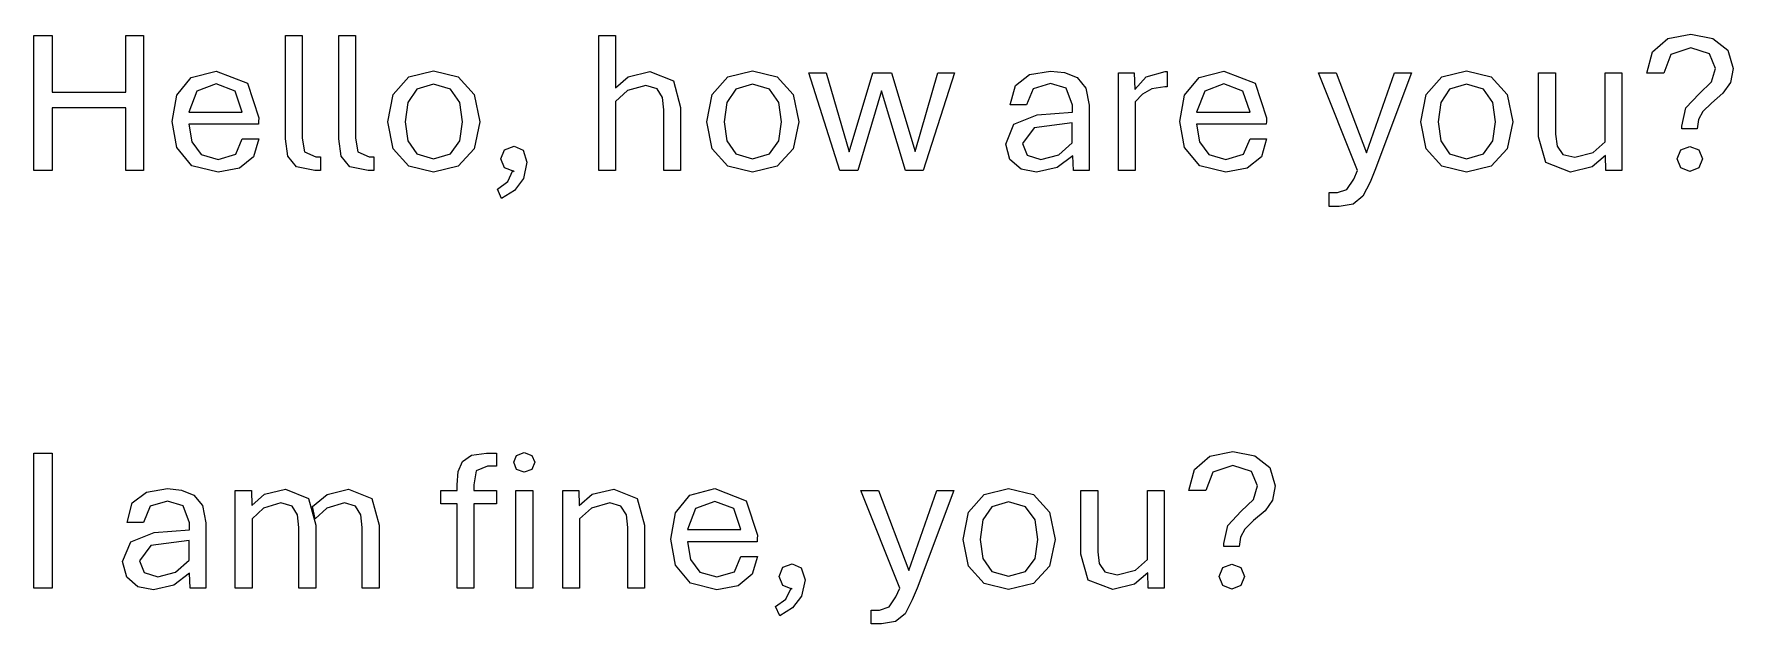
# Model space of a CAD drawing. Extents: x 25.7 to 58, y 241.8 to 252.9.
import ezdxf

# ---------------------------------------------------------------- set-up
doc = ezdxf.new("R2010")
doc.units = 0

msp = doc.modelspace()

# ---------------------------------------------------------------- linework, layer by layer
at = {"layer": 'Layer 1', "color": 7}
for points in [[(25.743164, 250.3524), (25.743164, 252.911411), (26.086295, 252.911411), (26.086295, 251.836544), (27.483623, 251.836544), (27.483623, 252.911411), (27.822619, 252.911411), (27.822619, 250.3524), (27.483623, 250.3524), (27.483623, 251.538888), (26.086295, 251.538888), (26.086295, 250.3524), (25.743164, 250.3524)], [(31.068925, 250.3524), (30.721661, 250.422679), (30.556296, 250.625251), (30.514955, 250.951845), (30.514955, 252.911411), (30.829147, 252.911411), (30.829147, 250.968381), (30.874623, 250.703799), (31.089596, 250.612848), (31.176412, 250.612848), (31.176412, 250.3524), (31.068925, 250.3524)], [(32.081781, 250.3524), (31.734517, 250.422679), (31.569152, 250.625251), (31.527811, 250.951845), (31.527811, 252.911411), (31.842003, 252.911411), (31.842003, 250.968381), (31.887478, 250.703799), (32.102452, 250.612848), (32.189268, 250.612848), (32.189268, 250.3524), (32.081781, 250.3524)], [(36.459799, 250.3524), (36.459799, 252.911411), (36.773991, 252.911411), (36.773991, 251.919226), (37.017903, 252.130065), (37.42718, 252.229284), (37.873663, 252.051517), (38.010088, 251.547156), (38.010088, 250.3524), (37.695896, 250.3524), (37.695896, 251.501681), (37.666958, 251.737325), (37.563605, 251.902689), (37.352766, 251.964701), (37.005501, 251.869616), (36.778126, 251.662911), (36.778126, 250.3524), (36.459799, 250.3524)], [(57.006449, 251.142014), (57.006449, 251.166818), (57.006449, 251.195757), (57.084997, 251.538888), (57.333043, 251.807605), (57.568687, 252.030846), (57.647235, 252.287161), (57.53148, 252.564146), (57.175947, 252.675767), (56.799744, 252.551743), (56.663318, 252.200345), (56.340858, 252.200345), (56.448345, 252.601353), (56.741866, 252.853533), (57.175947, 252.940349), (57.597626, 252.857667), (57.878745, 252.634426), (57.977964, 252.287161), (57.928354, 252.018444), (57.787795, 251.815873), (57.568687, 251.629838), (57.403323, 251.468608), (57.324775, 251.31978), (57.29997, 251.142014), (57.006449, 251.142014)], [(29.236483, 250.319327), (28.740391, 250.44335), (28.455137, 250.786481), (28.364187, 251.278439), (28.451003, 251.778666), (28.727988, 252.113529), (29.199276, 252.237552), (29.794587, 252.006042), (30.009561, 251.352853), (30.005426, 251.282573), (30.001292, 251.22883), (28.682513, 251.22883), (28.736256, 250.893967), (28.914023, 250.654189), (29.236483, 250.563239), (29.571346, 250.662458), (29.695369, 250.951845), (30.009561, 250.951845), (29.910342, 250.612848), (29.641625, 250.393741), (29.236483, 250.319327), (29.236483, 250.319327)], [(33.322013, 250.323461), (32.854859, 250.435082), (32.557203, 250.76581), (32.457985, 251.274305), (32.557203, 251.791068), (32.854859, 252.125931), (33.322013, 252.241686), (33.793301, 252.125931), (34.095091, 251.791068), (34.202577, 251.274305), (34.095091, 250.76581), (33.793301, 250.435082), (33.322013, 250.323461), (33.322013, 250.323461)], [(39.374343, 250.323461), (38.907189, 250.435082), (38.609534, 250.76581), (38.510315, 251.274305), (38.609534, 251.791068), (38.907189, 252.125931), (39.374343, 252.241686), (39.845631, 252.125931), (40.147421, 251.791068), (40.254908, 251.274305), (40.147421, 250.76581), (39.845631, 250.435082), (39.374343, 250.323461), (39.374343, 250.323461)], [(44.764183, 250.319327), (44.470662, 250.377204), (44.259822, 250.559105), (44.181274, 250.852626), (44.334236, 251.22883), (44.776586, 251.406597), (45.446311, 251.456206), (45.446311, 251.588497), (45.326422, 251.910957), (45.028766, 252.001908), (44.702172, 251.902689), (44.574014, 251.596765), (44.263957, 251.596765), (44.363175, 251.964701), (44.631892, 252.171406), (45.028766, 252.237552), (45.297483, 252.208613), (45.533127, 252.113529), (45.698491, 251.915092), (45.760503, 251.588497), (45.760503, 250.3524), (45.462847, 250.3524), (45.450444, 250.633519), (45.152788, 250.406143), (44.764182, 250.319327), (44.764183, 250.319327)], [(46.317573, 250.3524), (46.317573, 252.204479), (46.615229, 252.204479), (46.627633, 251.890287), (46.842606, 252.130065), (47.206407, 252.229284), (47.243614, 252.229284), (47.243614, 251.935762), (47.198139, 251.935762), (46.954227, 251.898555), (46.772326, 251.799337), (46.635901, 251.654643), (46.635901, 250.3524), (46.317573, 250.3524)], [(48.355687, 250.319327), (47.859595, 250.44335), (47.574341, 250.786481), (47.483391, 251.278439), (47.570208, 251.778666), (47.847193, 252.113529), (48.31848, 252.237552), (48.913792, 252.006042), (49.128765, 251.352853), (49.124631, 251.282573), (49.120496, 251.22883), (47.801716, 251.22883), (47.85546, 250.893967), (48.033226, 250.654189), (48.355686, 250.563239), (48.690549, 250.662458), (48.814573, 250.951845), (49.128765, 250.951845), (49.029547, 250.612848), (48.76083, 250.393741), (48.355687, 250.319327), (48.355687, 250.319327)], [(50.31422, 249.670272), (50.31422, 249.934855), (50.471316, 249.934855), (50.653216, 249.992732), (50.781374, 250.187035), (50.855788, 250.3524), (50.115783, 252.204479), (50.450646, 252.204479), (51.025286, 250.687262), (51.554452, 252.204479), (51.876912, 252.204479), (51.182382, 250.3524), (51.091432, 250.129158), (50.955006, 249.864575), (50.773106, 249.715747), (50.504389, 249.670272), (50.31422, 249.670272)], [(52.91974, 250.323461), (52.452586, 250.435082), (52.15493, 250.76581), (52.055712, 251.274305), (52.15493, 251.791068), (52.452586, 252.125931), (52.91974, 252.241686), (53.391028, 252.125931), (53.692818, 251.791068), (53.800304, 251.274305), (53.692818, 250.76581), (53.391028, 250.435082), (52.91974, 250.323461), (52.91974, 250.323461)], [(54.895842, 250.323461), (54.428688, 250.501227), (54.288129, 250.993186), (54.288129, 252.204479), (54.610589, 252.204479), (54.610589, 251.038661), (54.639527, 250.815419), (54.747014, 250.658323), (54.978524, 250.60458), (55.325789, 250.691396), (55.553165, 250.893967), (55.553165, 252.204479), (55.871491, 252.204479), (55.871491, 250.3524), (55.565567, 250.3524), (55.557298, 250.637653), (55.305117, 250.422679), (54.895841, 250.323461), (54.895842, 250.323461)], [(28.682513, 251.46034), (29.695369, 251.46034), (29.558943, 251.857214), (29.199276, 251.99364), (28.835475, 251.857214), (28.682513, 251.46034), (28.682513, 251.46034)], [(33.322013, 250.575641), (33.644473, 250.666592), (33.82224, 250.914638), (33.875983, 251.274305), (33.82224, 251.642241), (33.644473, 251.894421), (33.322013, 251.989505), (33.003687, 251.894421), (32.834188, 251.642241), (32.784579, 251.274305), (32.834188, 250.914638), (33.003687, 250.666592), (33.322013, 250.575641), (33.322013, 250.575641)], [(39.374343, 250.575641), (39.696804, 250.666592), (39.87457, 250.914638), (39.928313, 251.274305), (39.87457, 251.642241), (39.696804, 251.894421), (39.374343, 251.989505), (39.056017, 251.894421), (38.886519, 251.642241), (38.83691, 251.274305), (38.886519, 250.914638), (39.056017, 250.666592), (39.374343, 250.575641), (39.374343, 250.575641)], [(47.801718, 251.46034), (48.814573, 251.46034), (48.678148, 251.857214), (48.31848, 251.99364), (47.954679, 251.857214), (47.801718, 251.46034), (47.801718, 251.46034)], [(52.91974, 250.575641), (53.2422, 250.666592), (53.419967, 250.914638), (53.47371, 251.274305), (53.419967, 251.642241), (53.2422, 251.894421), (52.91974, 251.989505), (52.601414, 251.894421), (52.431916, 251.642241), (52.382306, 251.274305), (52.431916, 250.914638), (52.601414, 250.666592), (52.91974, 250.575641), (52.91974, 250.575641)], [(44.846865, 250.563239), (45.185862, 250.650055), (45.442177, 250.877431), (45.442177, 251.253635), (44.718708, 251.15855), (44.499601, 250.865029), (44.586417, 250.645921), (44.846865, 250.563239), (44.846865, 250.563239)], [(34.614955, 249.823234), (34.536406, 250.001001), (34.730709, 250.14156), (34.829928, 250.3524), (34.850597, 250.331729), (34.672831, 250.402009), (34.602551, 250.571507), (34.672831, 250.74514), (34.850597, 250.811285), (35.02423, 250.736871), (35.09451, 250.509496), (35.028364, 250.199438), (34.858866, 249.976196), (34.614953, 249.823234), (34.614955, 249.823234)], [(57.159411, 250.331729), (56.985778, 250.402009), (56.919633, 250.571507), (56.985778, 250.741006), (57.159411, 250.807151), (57.328909, 250.741006), (57.399189, 250.571507), (57.328909, 250.402009), (57.159411, 250.331729), (57.159411, 250.331729)], [(35.043868, 244.635248), (34.899174, 244.684857), (34.845431, 244.821282), (34.899174, 244.94944), (35.043868, 245.003183), (35.188561, 244.94944), (35.246439, 244.821282), (35.188561, 244.684857), (35.043868, 244.635248), (35.043868, 244.635248)], [(48.317447, 243.225518), (48.317447, 243.250322), (48.317447, 243.279261), (48.395995, 243.622392), (48.644041, 243.891108), (48.879685, 244.11435), (48.958233, 244.370665), (48.842478, 244.64765), (48.486945, 244.759271), (48.110742, 244.635247), (47.974316, 244.283848), (47.651856, 244.283848), (47.759343, 244.684857), (48.052864, 244.937037), (48.486945, 245.023853), (48.908624, 244.941171), (49.189743, 244.717929), (49.288962, 244.370665), (49.239353, 244.101948), (49.098793, 243.899377), (48.879685, 243.713342), (48.714321, 243.552112), (48.635773, 243.403284), (48.610969, 243.225517), (48.317447, 243.225518)], [(38.697383, 242.402831), (38.201291, 242.526854), (37.916038, 242.869985), (37.825087, 243.361943), (37.911904, 243.86217), (38.188889, 244.197032), (38.660177, 244.321056), (39.255488, 244.089546), (39.470461, 243.436357), (39.466327, 243.366077), (39.462192, 243.312334), (38.143413, 243.312334), (38.197156, 242.977471), (38.374923, 242.737693), (38.697383, 242.646743), (39.032245, 242.745961), (39.156269, 243.035349), (39.470461, 243.035349), (39.371242, 242.696352), (39.102525, 242.477245), (38.697383, 242.402831), (38.697383, 242.402831)], [(38.143414, 243.543844), (39.156269, 243.543844), (39.019844, 243.940718), (38.660177, 244.077143), (38.296375, 243.940718), (38.143414, 243.543844), (38.143414, 243.543844)], [(41.629498, 241.753776), (41.629498, 242.018359), (41.786594, 242.018359), (41.968494, 242.076236), (42.096652, 242.270539), (42.171066, 242.435904), (41.431061, 244.287983), (41.765924, 244.287983), (42.340564, 242.770766), (42.86973, 244.287983), (43.19219, 244.287983), (42.49766, 242.435904), (42.40671, 242.212662), (42.270284, 241.948079), (42.088384, 241.799251), (41.819667, 241.753776), (41.629498, 241.753776)], [(44.235018, 242.406965), (43.767864, 242.518586), (43.470208, 242.849314), (43.37099, 243.357809), (43.470208, 243.874572), (43.767864, 244.209435), (44.235018, 244.32519), (44.706306, 244.209435), (45.008096, 243.874572), (45.115582, 243.357809), (45.008096, 242.849314), (44.706306, 242.518586), (44.235018, 242.406965), (44.235018, 242.406965)], [(44.235018, 242.659145), (44.557478, 242.750096), (44.735245, 242.998142), (44.788988, 243.357809), (44.735245, 243.725744), (44.557478, 243.977925), (44.235018, 244.073009), (43.916692, 243.977925), (43.747193, 243.725744), (43.697584, 243.357809), (43.747193, 242.998142), (43.916692, 242.750096), (44.235018, 242.659145), (44.235018, 242.659145)], [(46.21112, 242.406965), (45.743966, 242.584731), (45.603407, 243.07669), (45.603407, 244.287983), (45.925867, 244.287983), (45.925867, 243.122165), (45.954805, 242.898923), (46.062292, 242.741827), (46.293802, 242.688084), (46.641067, 242.7749), (46.868443, 242.977471), (46.868443, 244.287983), (47.186769, 244.287983), (47.186769, 242.435904), (46.880845, 242.435904), (46.872577, 242.721157), (46.620397, 242.506183), (46.21112, 242.406965), (46.21112, 242.406965)], [(28.091336, 242.646743), (28.430333, 242.733559), (28.686647, 242.960935), (28.686647, 243.337139), (27.963179, 243.242054), (27.744071, 242.948533), (27.830887, 242.729425), (28.091336, 242.646743), (28.091336, 242.646743)], [(39.89214, 241.906738), (39.813592, 242.084505), (40.007895, 242.225064), (40.107114, 242.435904), (40.127783, 242.415233), (39.950016, 242.485513), (39.879736, 242.655011), (39.950016, 242.828644), (40.127783, 242.894789), (40.301415, 242.820375), (40.371695, 242.593), (40.305549, 242.282942), (40.136051, 242.0597), (39.892139, 241.906738), (39.89214, 241.906738)], [(48.470409, 242.415233), (48.296777, 242.485513), (48.230631, 242.655011), (48.296777, 242.824509), (48.470409, 242.890655), (48.639907, 242.824509), (48.710187, 242.655011), (48.639907, 242.485513), (48.470409, 242.415233), (48.470409, 242.415233)]]:
    msp.add_lwpolyline(points, dxfattribs=at)
for points in [[(41.034187, 250.3524), (40.44301, 252.204479), (40.773738, 252.204479), (41.211953, 250.707933), (41.658437, 252.204479), (42.009836, 252.204479), (42.460453, 250.712067), (42.894534, 252.204479), (43.204592, 252.204479), (42.613415, 250.3524), (42.278553, 250.3524), (41.823801, 251.861348), (41.373183, 250.3524), (41.034187, 250.3524)], [(25.743164, 242.435904), (25.743164, 244.994915), (26.086295, 244.994915), (26.086295, 242.435904), (25.743164, 242.435904)], [(33.77263, 242.435904), (33.77263, 244.031668), (33.462572, 244.031668), (33.462572, 244.287983), (33.77263, 244.287983), (33.77263, 244.39547), (33.7933, 244.64765), (33.875982, 244.833685), (34.04548, 244.953574), (34.326599, 244.994915), (34.516768, 244.994915), (34.516768, 244.746868), (34.34727, 244.746868), (34.132296, 244.655918), (34.086821, 244.391335), (34.086821, 244.287983), (34.516768, 244.287983), (34.516768, 244.031668), (34.086821, 244.031668), (34.086821, 242.435904), (33.77263, 242.435904)], [(28.008654, 242.402831), (27.715132, 242.460708), (27.504293, 242.642609), (27.425745, 242.93613), (27.578707, 243.312334), (28.021056, 243.4901), (28.690781, 243.53971), (28.690781, 243.672001), (28.570892, 243.994461), (28.273237, 244.085412), (27.946642, 243.986193), (27.818485, 243.680269), (27.508427, 243.680269), (27.607646, 244.048205), (27.876363, 244.25491), (28.273237, 244.321056), (28.541954, 244.292117), (28.777598, 244.197033), (28.942962, 243.998596), (29.004973, 243.672001), (29.004973, 242.435904), (28.707318, 242.435904), (28.694915, 242.717023), (28.39726, 242.489647), (28.008654, 242.402831), (28.008654, 242.402831)], [(29.562044, 242.435904), (29.562044, 244.287983), (29.867968, 244.287983), (29.876237, 244.00273), (30.116015, 244.213569), (30.512889, 244.312787), (30.951104, 244.130887), (31.08753, 243.63066), (31.08753, 242.435904), (30.769203, 242.435904), (30.769203, 243.585185), (30.740265, 243.820829), (30.641046, 243.986193), (30.426073, 244.048205), (30.095344, 243.95312), (29.880371, 243.746415), (29.880371, 242.435904), (29.562044, 242.435904)], [(31.972228, 242.435904), (31.972228, 243.585185), (31.943289, 243.820829), (31.844071, 243.986193), (31.633231, 244.048205), (31.298369, 243.95312), (31.079261, 243.750549), (31.029652, 243.982059), (31.306637, 244.209435), (31.711779, 244.312787), (32.154129, 244.130887), (32.290554, 243.63066), (32.290554, 242.435904), (31.972228, 242.435904)], [(34.886772, 242.435904), (34.886772, 244.287983), (35.205098, 244.287983), (35.205098, 242.435904), (34.886772, 242.435904)], [(35.774571, 242.435904), (35.774571, 244.287983), (36.080495, 244.287983), (36.088764, 244.00273), (36.332676, 244.213569), (36.746087, 244.312787), (37.184302, 244.135021), (37.324862, 243.63066), (37.324862, 242.435904), (37.010668, 242.435904), (37.010668, 243.585185), (36.98173, 243.820829), (36.878377, 243.986193), (36.667538, 244.048205), (36.320273, 243.95312), (36.092898, 243.746415), (36.092898, 242.435904), (35.774571, 242.435904)]]:
    msp.add_lwpolyline(points, close=True, dxfattribs=at)

doc.saveas('drawing.dxf')
